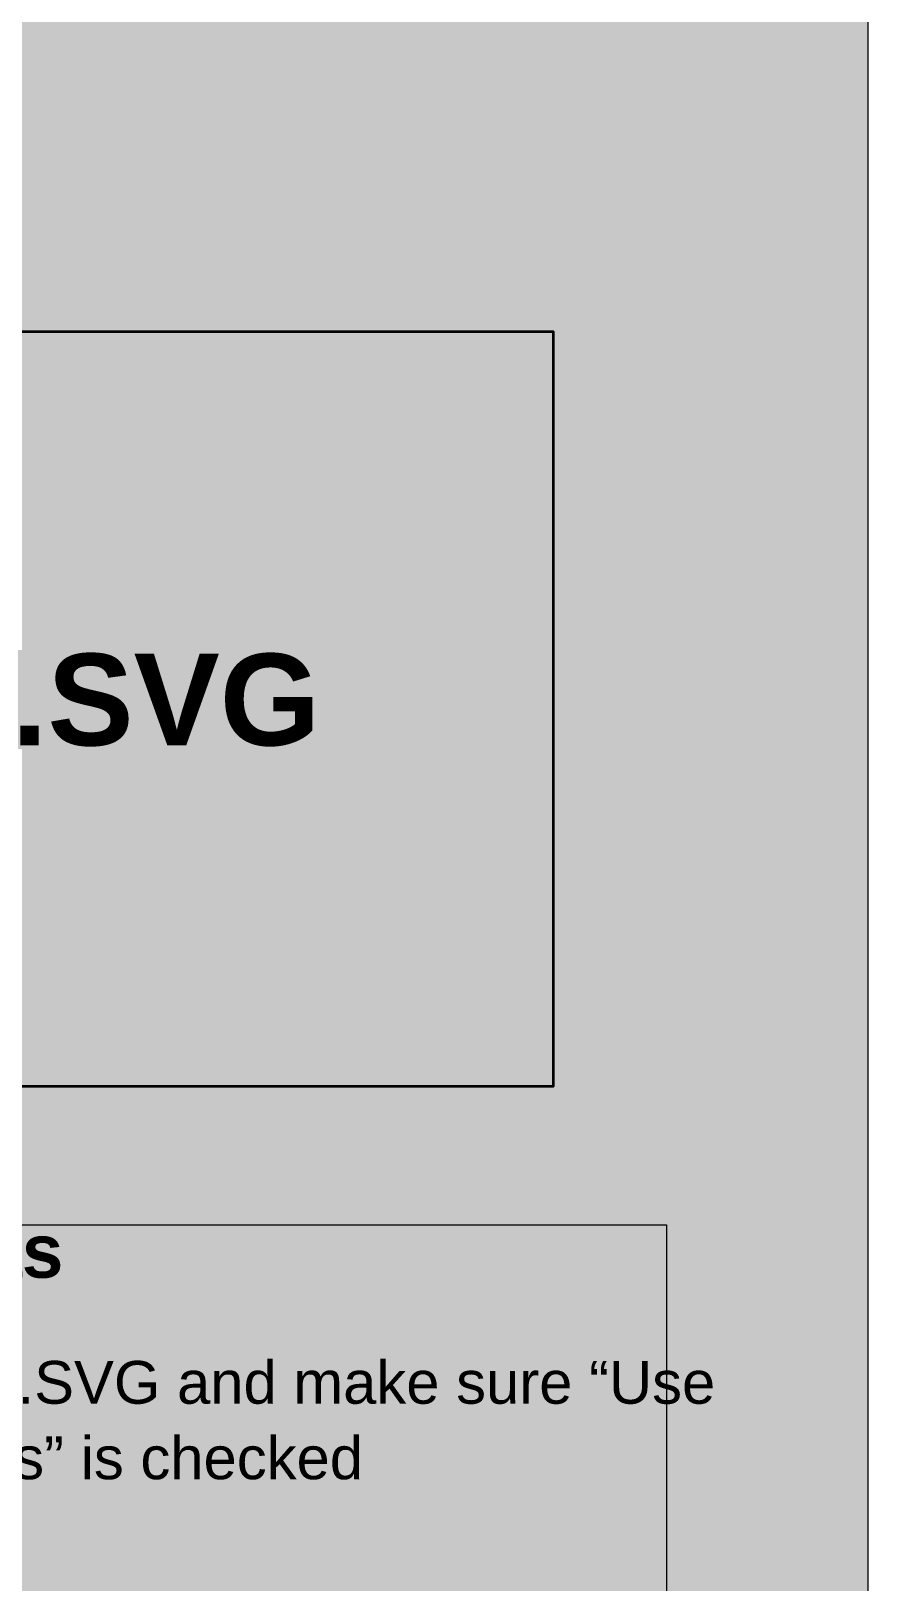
# Model space of a CAD drawing. Header units: inches. Extents: x -192 to 112, y 22 to 161.
# Drawn here: x -40.2 to -7, y 52.8 to 114.4 of the extents above; entities that cross this region are included whole.
import ezdxf

# ---------------------------------------------------------------- set-up
doc = ezdxf.new("R2010")
doc.units = ezdxf.units.IN
doc.header["$MEASUREMENT"] = 0
doc.layers.add('Layer 1', color=7, linetype='Continuous')

# ---------------------------------------------------------------- blocks, each defined once
blk = doc.blocks.new('block 10')
at = {"layer": 'Layer 1', "color": 7, "true_color": 0xffffff, "attachment_point": 7}
for s, insert, char_height in [('\\fHelvetica|b1|i0|c0|p34;\\W1;Save as', (-50, 64.87), 2.124), ('\\fHelvetica|b0|i0|c0|p34;\\W1;Save as .SVG and make sure “Use ', (-50, 59.87), 1.6992), ('\\fHelvetica|b0|i0|c0|p34;\\W1;Artboards” is checked', (-50, 56.87), 1.6992)]:
    blk.add_mtext(s, dxfattribs=dict(at, insert=insert, char_height=char_height))
blk = doc.blocks.new('block 2')
at = {"layer": 'Layer 1', "true_color": 0xffffff}
h = blk.add_hatch(color=7, dxfattribs=at)
h.dxf.hatch_style = 2
h.paths.add_polyline_path([(-192, 125), (-7, 125), (-7, 26), (-192, 26)])
h = blk.add_hatch(color=7, dxfattribs=at)
h.dxf.hatch_style = 2
h.paths.add_polyline_path([(-49.5, 102.5), (-19.5, 102.5), (-19.5, 72.5), (-49.5, 72.5)])
at = {"layer": 'Layer 1', "lineweight": 0}
for points in [[(-192, 125), (-7, 125), (-7, 26), (-192, 26), (-192, 125)], [(-50, 67), (-15, 67), (-15, 34.5), (-50, 34.5), (-50, 67)]]:
    blk.add_lwpolyline(points, dxfattribs=at)
at = {"layer": 'Layer 1', "color": 178, "lineweight": 35, "true_color": 0x000000}
blk.add_lwpolyline([(-49.5, 102.5), (-19.5, 102.5), (-19.5, 72.5), (-49.5, 72.5), (-49.5, 102.5)], dxfattribs=at)
at = {"layer": 'Layer 1'}
blk.add_blockref('block 10', (0, 0), dxfattribs=at)
at = {"layer": 'Layer 1', "color": 7, "true_color": 0xffffff, "insert": (-41, 86), "char_height": 3.64351, "attachment_point": 7}
blk.add_mtext('\\fHelvetica|b1|i0|c0|p34;\\W1.0074;.SVG', dxfattribs=at)

msp = doc.modelspace()

# ---------------------------------------------------------------- block references
at = {"layer": 'Layer 1'}
msp.add_blockref('block 2', (0, 0), dxfattribs=at)

doc.saveas('drawing.dxf')
